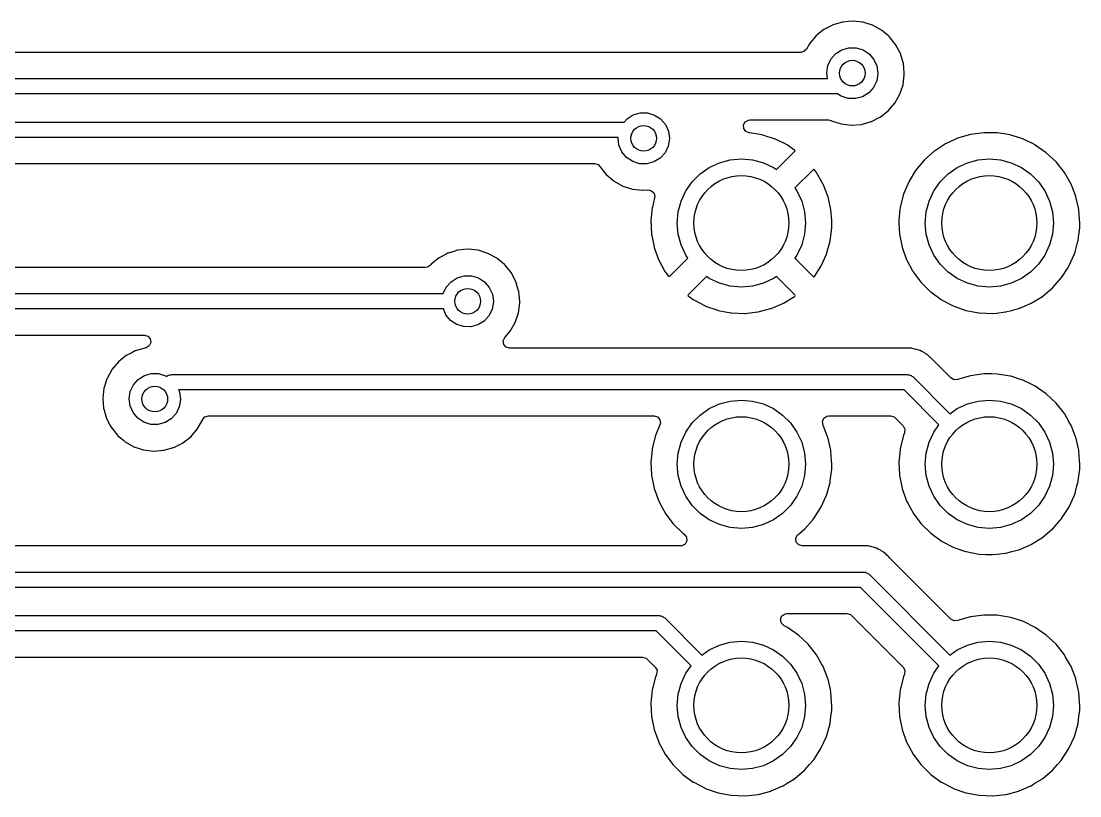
# Model space of a CAD drawing. Extents: x 41 to 172, y -227 to -42.
# Drawn here: x 115 to 135.62, y -132.19 to -117.1 of the extents above; entities that cross this region are included whole.
import ezdxf

# ---------------------------------------------------------------- set-up
doc = ezdxf.new("R2010")
doc.units = 0
doc.layers.add('BLACK', color=7, linetype='CONTINUOUS')

msp = doc.modelspace()

# ---------------------------------------------------------------- linework, layer by layer
at = {"layer": 'BLACK', "linetype": 'CONTINUOUS'}
for p, q in [((130.908, -117.142), (130.811, -117.17)), ((130.995, -117.116), (130.908, -117.142)), ((131.001, -117.115), (130.995, -117.116)), ((130.995, -117.116), (130.995, -117.116)), ((131.007, -117.114), (131.001, -117.115)), ((131.116, -117.104), (131.007, -117.114)), ((131.007, -117.114), (131.007, -117.114)), ((131.198, -117.097), (131.116, -117.104)), ((131.204, -117.097), (131.198, -117.097)), ((131.389, -117.117), (131.204, -117.097)), ((131.204, -117.097), (131.204, -117.097)), ((131.395, -117.117), (131.389, -117.117)), ((131.389, -117.117), (131.389, -117.117)), ((131.584, -117.176), (131.395, -117.117)), ((130.636, -117.262), (130.482, -117.386)), ((130.715, -117.221), (130.636, -117.262)), ((130.806, -117.173), (130.715, -117.221)), ((130.811, -117.17), (130.806, -117.173)), ((130.806, -117.173), (130.806, -117.173)), ((131.758, -117.27), (131.584, -117.176)), ((131.762, -117.274), (131.758, -117.27)), ((131.904, -117.391), (131.762, -117.274)), ((131.762, -117.274), (131.762, -117.274)), ((130.355, -117.537), (130.299, -117.64)), ((130.369, -117.521), (130.355, -117.537)), ((130.478, -117.391), (130.369, -117.521)), ((130.482, -117.386), (130.478, -117.391)), ((131.91, -117.396), (131.904, -117.391)), ((131.914, -117.401), (131.91, -117.396)), ((131.936, -117.427), (131.914, -117.401)), ((131.914, -117.401), (131.914, -117.401)), ((132.035, -117.549), (131.936, -117.427)), ((132.128, -117.724), (132.035, -117.549)), ((130.188, -117.706), (108.459, -117.706)), ((130.248, -117.69), (130.188, -117.706)), ((130.298, -117.64), (130.248, -117.69)), ((130.299, -117.64), (130.298, -117.64)), ((130.773, -117.835), (130.867, -117.729)), ((130.867, -117.729), (130.987, -117.654)), ((130.987, -117.654), (131.123, -117.615)), ((131.123, -117.615), (131.265, -117.615)), ((131.265, -117.615), (131.401, -117.656)), ((131.401, -117.656), (131.52, -117.733)), ((131.52, -117.733), (131.612, -117.841)), ((132.13, -117.73), (132.128, -117.724)), ((132.175, -117.881), (132.13, -117.73)), ((130.691, -118.104), (130.713, -117.964)), ((130.713, -117.964), (130.773, -117.835)), ((131.612, -117.841), (131.671, -117.97)), ((131.671, -117.97), (131.691, -118.11)), ((132.185, -117.913), (132.175, -117.881)), ((132.204, -118.11), (132.185, -117.913)), ((130.705, -118.214), (130.691, -118.104)), ((131.691, -118.122), (131.667, -118.262)), ((131.691, -118.11), (131.691, -118.122)), ((132.179, -118.335), (132.204, -118.138)), ((132.204, -118.138), (132.204, -118.11)), ((108.111, -118.214), (130.705, -118.214)), ((131.667, -118.262), (131.606, -118.39)), ((132.117, -118.522), (132.179, -118.335)), ((130.905, -118.514), (108.112, -118.514)), ((130.976, -118.561), (130.905, -118.514)), ((131.111, -118.604), (130.976, -118.561)), ((131.39, -118.569), (131.253, -118.606)), ((131.51, -118.495), (131.39, -118.569)), ((131.606, -118.39), (131.51, -118.495)), ((132.019, -118.694), (132.117, -118.522)), ((131.253, -118.606), (131.111, -118.604)), ((131.89, -118.844), (132.019, -118.694)), ((126.746, -119.063), (126.803, -118.999)), ((126.803, -118.999), (126.923, -118.924)), ((126.923, -118.924), (127.059, -118.885)), ((127.059, -118.885), (127.201, -118.885)), ((127.201, -118.885), (127.337, -118.926)), ((127.337, -118.926), (127.456, -119.003)), ((127.456, -119.003), (127.548, -119.111)), ((131.563, -119.052), (131.728, -118.968)), ((131.728, -118.968), (131.734, -118.966)), ((131.728, -118.968), (131.728, -118.968)), ((131.734, -118.966), (131.89, -118.844)), ((104.916, -119.063), (126.746, -119.063)), ((127.548, -119.111), (127.607, -119.24)), ((129.071, -119.12), (129.106, -119.058)), ((129.075, -119.191), (129.071, -119.12)), ((129.116, -119.248), (129.075, -119.191)), ((129.106, -119.058), (129.169, -119.025)), ((129.169, -119.025), (129.193, -119.022)), ((129.193, -119.022), (130.724, -119.022)), ((130.724, -119.022), (130.773, -119.035)), ((130.773, -119.035), (130.774, -119.033)), ((130.774, -119.033), (130.78, -119.036)), ((130.78, -119.036), (130.785, -119.039)), ((130.785, -119.039), (130.973, -119.1)), ((130.973, -119.1), (131.17, -119.123)), ((131.17, -119.123), (131.176, -119.123)), ((131.176, -119.123), (131.361, -119.108)), ((131.176, -119.123), (131.176, -119.123)), ((131.361, -119.108), (131.361, -119.108)), ((131.361, -119.108), (131.367, -119.108)), ((131.367, -119.108), (131.557, -119.055)), ((131.557, -119.055), (131.563, -119.052)), ((131.563, -119.052), (131.563, -119.052)), ((126.629, -119.363), (104.917, -119.363)), ((126.627, -119.374), (126.629, -119.363)), ((126.645, -119.514), (126.627, -119.374)), ((127.627, -119.392), (127.603, -119.532)), ((127.607, -119.24), (127.627, -119.38)), ((127.627, -119.38), (127.627, -119.392)), ((129.182, -119.274), (129.116, -119.248)), ((129.188, -119.275), (129.182, -119.274)), ((129.437, -119.315), (129.188, -119.275)), ((129.446, -119.317), (129.437, -119.315)), ((129.686, -119.394), (129.446, -119.317)), ((129.695, -119.398), (129.686, -119.394)), ((129.921, -119.509), (129.695, -119.398)), ((133.188, -119.403), (133.005, -119.488)), ((133.238, -119.38), (133.188, -119.403)), ((133.242, -119.378), (133.238, -119.38)), ((133.238, -119.38), (133.238, -119.38)), ((133.493, -119.305), (133.242, -119.378)), ((133.752, -119.27), (133.493, -119.305)), ((133.757, -119.27), (133.752, -119.27)), ((133.9, -119.272), (133.757, -119.27)), ((133.757, -119.27), (133.757, -119.27)), ((134.014, -119.273), (133.9, -119.272)), ((134.272, -119.315), (134.014, -119.273)), ((134.276, -119.317), (134.272, -119.315)), ((134.474, -119.38), (134.276, -119.317)), ((134.521, -119.395), (134.474, -119.38)), ((134.525, -119.397), (134.521, -119.395)), ((134.751, -119.509), (134.525, -119.397)), ((134.525, -119.397), (134.525, -119.397)), ((126.703, -119.644), (126.645, -119.514)), ((127.603, -119.532), (127.542, -119.66)), ((129.929, -119.514), (129.921, -119.509)), ((130.065, -119.609), (129.929, -119.514)), ((130.075, -119.621), (130.065, -119.609)), ((130.068, -119.632), (130.075, -119.621)), ((132.966, -119.513), (132.79, -119.628)), ((133.005, -119.488), (132.966, -119.513)), ((134.755, -119.511), (134.751, -119.509)), ((134.97, -119.66), (134.755, -119.511)), ((126.794, -119.753), (126.703, -119.644)), ((126.912, -119.831), (126.794, -119.753)), ((127.446, -119.765), (127.326, -119.839)), ((127.542, -119.66), (127.446, -119.765)), ((128.602, -119.855), (128.813, -119.799)), ((128.813, -119.799), (129.03, -119.78)), ((129.03, -119.78), (129.247, -119.799)), ((129.247, -119.799), (129.458, -119.855)), ((129.713, -119.988), (130.068, -119.632)), ((132.591, -119.805), (132.424, -120.006)), ((132.786, -119.631), (132.591, -119.805)), ((132.79, -119.628), (132.786, -119.631)), ((132.79, -119.628), (132.79, -119.628)), ((133.432, -119.855), (133.643, -119.799)), ((133.643, -119.799), (133.86, -119.78)), ((133.86, -119.78), (134.077, -119.799)), ((134.077, -119.799), (134.288, -119.855)), ((135.16, -119.839), (134.97, -119.66)), ((105.262, -119.872), (126.17, -119.872)), ((126.17, -119.872), (126.239, -119.892)), ((126.239, -119.892), (126.275, -119.928)), ((126.275, -119.928), (126.275, -119.929)), ((126.275, -119.929), (126.398, -120.084)), ((127.047, -119.874), (126.912, -119.831)), ((127.189, -119.876), (127.047, -119.874)), ((127.326, -119.839), (127.189, -119.876)), ((128.227, -120.072), (128.405, -119.947)), ((128.405, -119.947), (128.602, -119.855)), ((129.458, -119.855), (129.655, -119.947)), ((129.655, -119.947), (129.713, -119.988)), ((130.428, -119.991), (130.072, -120.347)), ((130.439, -119.985), (130.428, -119.991)), ((130.451, -119.993), (130.439, -119.985)), ((130.489, -120.041), (130.451, -119.993)), ((132.422, -120.01), (132.299, -120.212)), ((132.424, -120.006), (132.422, -120.01)), ((133.057, -120.072), (133.235, -119.947)), ((133.235, -119.947), (133.432, -119.855)), ((134.288, -119.855), (134.485, -119.947)), ((134.485, -119.947), (134.663, -120.072)), ((135.322, -120.044), (135.16, -119.839)), ((126.398, -120.084), (126.549, -120.212)), ((126.549, -120.212), (126.721, -120.309)), ((127.947, -120.405), (128.072, -120.227)), ((128.072, -120.227), (128.227, -120.072)), ((130.494, -120.048), (130.489, -120.041)), ((130.619, -120.267), (130.494, -120.048)), ((132.289, -120.229), (132.188, -120.47)), ((132.299, -120.212), (132.289, -120.229)), ((132.777, -120.405), (132.902, -120.227)), ((132.902, -120.227), (133.057, -120.072)), ((134.663, -120.072), (134.818, -120.227)), ((134.818, -120.227), (134.943, -120.405)), ((135.452, -120.271), (135.322, -120.044)), ((126.721, -120.309), (126.909, -120.37)), ((126.909, -120.37), (127.106, -120.393)), ((127.106, -120.393), (127.112, -120.393)), ((127.112, -120.393), (127.208, -120.385)), ((127.112, -120.393), (127.112, -120.393)), ((127.208, -120.385), (127.278, -120.4)), ((127.278, -120.4), (127.328, -120.45)), ((127.855, -120.602), (127.947, -120.405)), ((130.072, -120.347), (130.113, -120.405)), ((130.113, -120.405), (130.205, -120.602)), ((130.623, -120.275), (130.619, -120.267)), ((130.714, -120.51), (130.623, -120.275)), ((132.685, -120.602), (132.777, -120.405)), ((134.943, -120.405), (135.035, -120.602)), ((135.453, -120.275), (135.452, -120.271)), ((135.499, -120.393), (135.453, -120.275)), ((135.453, -120.275), (135.453, -120.275)), ((135.546, -120.514), (135.499, -120.393)), ((127.34, -120.542), (127.295, -120.719)), ((127.328, -120.45), (127.344, -120.519)), ((127.344, -120.519), (127.34, -120.542)), ((127.799, -120.813), (127.855, -120.602)), ((130.205, -120.602), (130.261, -120.813)), ((130.717, -120.519), (130.714, -120.51)), ((130.773, -120.765), (130.717, -120.519)), ((132.188, -120.47), (132.123, -120.724)), ((132.629, -120.813), (132.685, -120.602)), ((135.035, -120.602), (135.091, -120.813)), ((135.547, -120.519), (135.546, -120.514)), ((135.596, -120.735), (135.547, -120.519)), ((127.293, -120.729), (127.268, -120.979)), ((127.295, -120.719), (127.293, -120.729)), ((127.78, -121.03), (127.799, -120.813)), ((130.261, -120.813), (130.28, -121.03)), ((130.774, -120.774), (130.773, -120.765)), ((130.79, -120.984), (130.774, -120.774)), ((132.119, -120.765), (132.097, -120.984)), ((132.123, -120.728), (132.119, -120.765)), ((132.123, -120.724), (132.123, -120.728)), ((132.123, -120.728), (132.123, -120.728)), ((132.61, -121.03), (132.629, -120.813)), ((135.091, -120.813), (135.11, -121.03)), ((135.604, -120.769), (135.596, -120.735)), ((135.604, -120.774), (135.604, -120.769)), ((135.612, -120.871), (135.604, -120.774)), ((135.604, -120.774), (135.604, -120.774)), ((127.268, -120.979), (127.268, -120.989)), ((127.268, -120.989), (127.28, -121.24)), ((127.799, -121.247), (127.78, -121.03)), ((130.28, -121.03), (130.261, -121.247)), ((130.793, -121.027), (130.79, -120.984)), ((130.791, -121.119), (130.793, -121.033)), ((130.793, -121.033), (130.793, -121.027)), ((132.097, -120.984), (132.097, -120.989)), ((132.097, -120.989), (132.1, -121.033)), ((132.097, -120.989), (132.097, -120.989)), ((132.1, -121.033), (132.11, -121.245)), ((132.629, -121.247), (132.61, -121.03)), ((135.11, -121.03), (135.091, -121.247)), ((135.623, -121.03), (135.612, -120.871)), ((135.621, -121.119), (135.623, -121.033)), ((135.623, -121.033), (135.623, -121.03)), ((127.28, -121.24), (127.281, -121.249)), ((127.281, -121.249), (127.33, -121.497)), ((127.855, -121.458), (127.799, -121.247)), ((130.261, -121.247), (130.205, -121.458)), ((130.758, -121.377), (130.79, -121.125)), ((130.79, -121.125), (130.791, -121.119)), ((132.11, -121.245), (132.161, -121.501)), ((132.685, -121.458), (132.629, -121.247)), ((135.091, -121.247), (135.035, -121.458)), ((135.597, -121.307), (135.621, -121.125)), ((135.621, -121.122), (135.621, -121.119)), ((135.621, -121.125), (135.621, -121.122)), ((135.621, -121.125), (135.621, -121.125)), ((127.947, -121.655), (127.855, -121.458)), ((130.205, -121.458), (130.113, -121.655)), ((130.688, -121.628), (130.756, -121.386)), ((130.756, -121.386), (130.758, -121.377)), ((132.777, -121.655), (132.685, -121.458)), ((135.035, -121.458), (134.943, -121.655)), ((135.529, -121.592), (135.587, -121.386)), ((135.587, -121.386), (135.588, -121.382)), ((135.587, -121.386), (135.587, -121.386)), ((135.588, -121.382), (135.597, -121.307)), ((123.276, -121.637), (123.143, -121.707)), ((123.313, -121.618), (123.276, -121.637)), ((123.318, -121.615), (123.313, -121.618)), ((123.313, -121.618), (123.313, -121.618)), ((123.425, -121.584), (123.318, -121.615)), ((123.502, -121.561), (123.425, -121.584)), ((123.508, -121.56), (123.502, -121.561)), ((123.502, -121.561), (123.502, -121.561)), ((123.514, -121.559), (123.508, -121.56)), ((123.623, -121.549), (123.514, -121.559)), ((123.514, -121.559), (123.514, -121.559)), ((123.705, -121.542), (123.623, -121.549)), ((123.711, -121.542), (123.705, -121.542)), ((123.896, -121.562), (123.711, -121.542)), ((123.711, -121.542), (123.711, -121.542)), ((123.902, -121.562), (123.896, -121.562)), ((123.896, -121.562), (123.896, -121.562)), ((124.091, -121.621), (123.902, -121.562)), ((124.265, -121.715), (124.091, -121.621)), ((127.33, -121.497), (127.333, -121.506)), ((127.333, -121.506), (127.418, -121.743)), ((127.988, -121.713), (127.947, -121.655)), ((130.113, -121.655), (130.072, -121.713)), ((130.581, -121.867), (130.685, -121.637)), ((130.685, -121.637), (130.688, -121.628)), ((132.161, -121.501), (132.249, -121.747)), ((132.902, -121.833), (132.777, -121.655)), ((134.943, -121.655), (134.818, -121.833)), ((135.41, -121.871), (135.517, -121.633)), ((135.517, -121.633), (135.529, -121.592)), ((122.972, -121.851), (122.913, -121.891)), ((122.985, -121.836), (122.972, -121.851)), ((122.989, -121.831), (122.985, -121.836)), ((123.143, -121.707), (122.989, -121.831)), ((124.269, -121.719), (124.265, -121.715)), ((124.412, -121.837), (124.269, -121.719)), ((124.269, -121.719), (124.269, -121.719)), ((124.417, -121.841), (124.412, -121.837)), ((124.421, -121.846), (124.417, -121.841)), ((124.458, -121.891), (124.421, -121.846)), ((124.421, -121.846), (124.421, -121.846)), ((127.418, -121.743), (127.422, -121.751)), ((127.422, -121.751), (127.541, -121.973)), ((127.633, -122.068), (127.988, -121.713)), ((130.072, -121.713), (130.43, -122.071)), ((130.451, -122.071), (130.577, -121.875)), ((130.577, -121.875), (130.581, -121.867)), ((132.249, -121.747), (132.251, -121.751)), ((132.251, -121.751), (132.364, -121.961)), ((133.057, -121.988), (132.902, -121.833)), ((134.818, -121.833), (134.663, -121.988)), ((135.382, -121.915), (135.41, -121.871)), ((122.875, -121.896), (112.942, -121.896)), ((122.913, -121.891), (122.875, -121.896)), ((123.494, -122.099), (123.63, -122.06)), ((123.63, -122.06), (123.772, -122.06)), ((123.772, -122.06), (123.908, -122.101)), ((124.542, -121.994), (124.458, -121.891)), ((124.635, -122.169), (124.542, -121.994)), ((127.541, -121.973), (127.546, -121.981)), ((127.546, -121.981), (127.609, -122.066)), ((127.609, -122.066), (127.621, -122.074)), ((127.621, -122.074), (127.633, -122.068)), ((128.347, -122.072), (127.992, -122.427)), ((128.405, -122.113), (128.347, -122.072)), ((129.713, -122.072), (129.655, -122.113)), ((130.071, -122.431), (129.713, -122.072)), ((130.43, -122.071), (130.442, -122.077)), ((130.442, -122.077), (130.451, -122.071)), ((132.364, -121.961), (132.373, -121.977)), ((132.373, -121.977), (132.376, -121.981)), ((132.376, -121.981), (132.376, -121.981)), ((132.376, -121.981), (132.526, -122.183)), ((133.235, -122.113), (133.057, -121.988)), ((134.663, -121.988), (134.485, -122.113)), ((135.145, -122.232), (135.265, -122.095)), ((135.265, -122.095), (135.268, -122.091)), ((135.265, -122.095), (135.265, -122.095)), ((135.268, -122.091), (135.272, -122.085)), ((135.272, -122.085), (135.382, -121.915)), ((123.222, -122.405), (123.28, -122.28)), ((123.28, -122.28), (123.374, -122.174)), ((123.374, -122.174), (123.494, -122.099)), ((123.908, -122.101), (124.027, -122.178)), ((124.027, -122.178), (124.119, -122.286)), ((124.119, -122.286), (124.178, -122.415)), ((124.664, -122.264), (124.635, -122.169)), ((124.69, -122.352), (124.664, -122.264)), ((128.602, -122.205), (128.405, -122.113)), ((128.813, -122.261), (128.602, -122.205)), ((129.03, -122.28), (128.813, -122.261)), ((129.247, -122.261), (129.03, -122.28)), ((129.458, -122.205), (129.247, -122.261)), ((129.655, -122.113), (129.458, -122.205)), ((132.526, -122.183), (132.526, -122.183)), ((132.526, -122.183), (132.529, -122.187)), ((132.529, -122.187), (132.532, -122.19)), ((132.532, -122.19), (132.532, -122.19)), ((132.532, -122.19), (132.678, -122.335)), ((133.432, -122.205), (133.235, -122.113)), ((133.643, -122.261), (133.432, -122.205)), ((133.86, -122.28), (133.643, -122.261)), ((134.077, -122.261), (133.86, -122.28)), ((134.288, -122.205), (134.077, -122.261)), ((134.485, -122.113), (134.288, -122.205)), ((134.9, -122.454), (135.092, -122.291)), ((135.092, -122.291), (135.096, -122.288)), ((135.092, -122.291), (135.092, -122.291)), ((135.096, -122.288), (135.145, -122.232)), ((112.511, -122.405), (123.222, -122.405)), ((124.178, -122.415), (124.198, -122.555)), ((124.692, -122.358), (124.69, -122.352)), ((124.7, -122.439), (124.692, -122.358)), ((124.711, -122.555), (124.7, -122.439)), ((127.992, -122.427), (127.986, -122.439)), ((127.986, -122.439), (127.994, -122.451)), ((127.994, -122.451), (128.092, -122.522)), ((129.848, -122.591), (130.062, -122.459)), ((130.062, -122.459), (130.069, -122.454)), ((130.069, -122.454), (130.078, -122.441)), ((130.078, -122.441), (130.071, -122.431)), ((132.678, -122.335), (132.715, -122.371)), ((132.715, -122.371), (132.719, -122.374)), ((132.719, -122.374), (132.719, -122.374)), ((132.719, -122.374), (132.921, -122.522)), ((134.678, -122.592), (134.893, -122.459)), ((134.893, -122.459), (134.897, -122.457)), ((134.893, -122.459), (134.893, -122.459)), ((134.897, -122.457), (134.9, -122.454)), ((134.9, -122.454), (134.9, -122.454)), ((123.223, -122.705), (112.43, -122.705)), ((123.274, -122.819), (123.223, -122.705)), ((124.174, -122.707), (124.113, -122.835)), ((124.198, -122.567), (124.174, -122.707)), ((124.198, -122.555), (124.198, -122.567)), ((124.686, -122.78), (124.711, -122.583)), ((124.711, -122.583), (124.711, -122.555)), ((128.092, -122.522), (128.1, -122.527)), ((128.1, -122.527), (128.323, -122.645)), ((128.323, -122.645), (128.331, -122.648)), ((128.331, -122.648), (128.569, -122.731)), ((129.356, -122.762), (129.599, -122.698)), ((129.599, -122.698), (129.608, -122.695)), ((129.608, -122.695), (129.84, -122.596)), ((129.84, -122.596), (129.848, -122.591)), ((132.921, -122.522), (132.926, -122.525)), ((132.926, -122.525), (132.93, -122.528)), ((132.93, -122.528), (132.93, -122.528)), ((132.93, -122.528), (133.153, -122.645)), ((133.153, -122.645), (133.153, -122.645)), ((133.153, -122.645), (133.157, -122.647)), ((133.157, -122.647), (133.404, -122.733)), ((134.294, -122.734), (134.43, -122.699)), ((134.43, -122.699), (134.434, -122.697)), ((134.43, -122.699), (134.43, -122.699)), ((134.434, -122.697), (134.511, -122.664)), ((134.511, -122.664), (134.665, -122.598)), ((134.665, -122.598), (134.674, -122.594)), ((134.674, -122.594), (134.678, -122.592)), ((123.365, -122.928), (123.274, -122.819)), ((124.113, -122.835), (124.017, -122.94)), ((124.624, -122.967), (124.686, -122.78)), ((128.569, -122.731), (128.578, -122.734)), ((128.578, -122.734), (128.826, -122.781)), ((128.826, -122.781), (128.835, -122.782)), ((128.835, -122.782), (129.087, -122.792)), ((129.087, -122.792), (129.096, -122.791)), ((129.096, -122.791), (129.347, -122.764)), ((129.347, -122.764), (129.356, -122.762)), ((133.404, -122.733), (133.408, -122.734)), ((133.408, -122.734), (133.656, -122.781)), ((133.656, -122.781), (133.656, -122.781)), ((133.656, -122.781), (133.66, -122.782)), ((133.66, -122.782), (133.791, -122.787)), ((133.791, -122.787), (133.917, -122.792)), ((133.917, -122.792), (133.917, -122.792)), ((133.917, -122.792), (133.922, -122.792)), ((133.922, -122.792), (134.001, -122.784)), ((134.001, -122.784), (134.177, -122.764)), ((134.177, -122.764), (134.177, -122.764)), ((134.177, -122.764), (134.181, -122.764)), ((134.181, -122.764), (134.294, -122.734)), ((123.483, -123.006), (123.365, -122.928)), ((123.618, -123.049), (123.483, -123.006)), ((123.76, -123.051), (123.618, -123.049)), ((123.897, -123.014), (123.76, -123.051)), ((124.017, -122.94), (123.897, -123.014)), ((124.526, -123.139), (124.624, -122.967)), ((112.69, -123.213), (117.399, -123.213)), ((117.399, -123.213), (117.467, -123.234)), ((117.467, -123.234), (117.513, -123.287)), ((117.513, -123.287), (117.523, -123.357)), ((124.389, -123.328), (124.419, -123.264)), ((124.399, -123.398), (124.389, -123.328)), ((124.419, -123.264), (124.526, -123.139)), ((117.217, -123.523), (117.139, -123.564)), ((117.222, -123.52), (117.217, -123.523)), ((117.217, -123.523), (117.217, -123.523)), ((117.316, -123.493), (117.222, -123.52)), ((117.406, -123.466), (117.316, -123.493)), ((117.412, -123.465), (117.406, -123.466)), ((117.406, -123.466), (117.406, -123.466)), ((117.418, -123.464), (117.412, -123.465)), ((117.422, -123.463), (117.418, -123.464)), ((117.434, -123.46), (117.422, -123.463)), ((117.494, -123.422), (117.434, -123.46)), ((117.523, -123.357), (117.494, -123.422)), ((124.446, -123.452), (124.399, -123.398)), ((124.514, -123.472), (124.446, -123.452)), ((132.223, -123.472), (124.514, -123.472)), ((132.235, -123.471), (132.223, -123.472)), ((132.281, -123.467), (132.235, -123.471)), ((132.303, -123.47), (132.281, -123.467)), ((132.322, -123.472), (132.303, -123.47)), ((132.344, -123.472), (132.322, -123.472)), ((132.355, -123.475), (132.344, -123.472)), ((132.388, -123.483), (132.355, -123.475)), ((132.4, -123.486), (132.388, -123.483)), ((132.446, -123.493), (132.4, -123.486)), ((132.465, -123.502), (132.446, -123.493)), ((132.484, -123.508), (132.465, -123.502)), ((132.505, -123.513), (132.484, -123.508)), ((132.512, -123.517), (132.505, -123.513)), ((132.545, -123.536), (132.512, -123.517)), ((132.512, -123.517), (132.512, -123.517)), ((132.556, -123.541), (132.545, -123.536)), ((116.893, -123.736), (116.766, -123.887)), ((117.047, -123.612), (116.893, -123.736)), ((117.139, -123.564), (117.047, -123.612)), ((132.591, -123.556), (132.556, -123.541)), ((132.598, -123.559), (132.591, -123.556)), ((132.591, -123.556), (132.591, -123.556)), ((132.605, -123.564), (132.598, -123.559)), ((132.615, -123.572), (132.605, -123.564)), ((132.632, -123.583), (132.615, -123.572)), ((132.644, -123.59), (132.632, -123.583)), ((132.651, -123.594), (132.644, -123.59)), ((132.656, -123.599), (132.651, -123.594)), ((132.684, -123.625), (132.656, -123.599)), ((132.693, -123.633), (132.684, -123.625)), ((132.697, -123.636), (132.693, -123.633)), ((132.717, -123.656), (132.697, -123.636)), ((132.72, -123.659), (132.717, -123.656)), ((132.772, -123.707), (132.72, -123.659)), ((132.776, -123.714), (132.772, -123.707)), ((132.784, -123.723), (132.776, -123.714)), ((132.776, -123.714), (132.776, -123.714)), ((133.11, -124.049), (132.784, -123.723)), ((116.763, -123.893), (116.718, -123.974)), ((116.766, -123.887), (116.763, -123.893)), ((116.763, -123.893), (116.763, -123.893)), ((116.669, -124.067), (116.622, -124.215)), ((116.671, -124.061), (116.669, -124.067)), ((116.669, -124.067), (116.669, -124.067)), ((116.718, -123.974), (116.671, -124.061)), ((117.184, -124.185), (117.278, -124.079)), ((117.278, -124.079), (117.398, -124.004)), ((117.398, -124.004), (117.534, -123.965)), ((117.534, -123.965), (117.676, -123.965)), ((117.676, -123.965), (117.812, -124.006)), ((117.812, -124.006), (117.833, -124.02)), ((117.833, -124.02), (117.843, -124.015)), ((117.843, -124.015), (117.857, -124.001)), ((117.857, -124.001), (117.876, -123.995)), ((117.876, -123.995), (117.893, -123.986)), ((117.893, -123.986), (117.912, -123.986)), ((117.912, -123.986), (117.932, -123.98)), ((117.932, -123.98), (132.26, -123.98)), ((132.26, -123.98), (132.28, -123.986)), ((132.28, -123.986), (132.299, -123.986)), ((132.299, -123.986), (132.316, -123.995)), ((132.316, -123.995), (132.335, -124.001)), ((132.335, -124.001), (132.349, -124.015)), ((132.349, -124.015), (132.367, -124.024)), ((132.367, -124.024), (133.091, -124.749)), ((133.173, -124.083), (133.11, -124.049)), ((133.242, -124.078), (133.173, -124.083)), ((133.493, -124.005), (133.242, -124.078)), ((133.242, -124.078), (133.242, -124.078)), ((133.752, -123.97), (133.493, -124.005)), ((133.757, -123.97), (133.752, -123.97)), ((133.9, -123.972), (133.757, -123.97)), ((133.757, -123.97), (133.757, -123.97)), ((134.014, -123.973), (133.9, -123.972)), ((134.272, -124.015), (134.014, -123.973)), ((134.276, -124.017), (134.272, -124.015)), ((134.484, -124.083), (134.276, -124.017)), ((134.521, -124.095), (134.484, -124.083)), ((134.525, -124.097), (134.521, -124.095)), ((134.65, -124.159), (134.525, -124.097)), ((134.525, -124.097), (134.525, -124.097)), ((134.755, -124.211), (134.65, -124.159)), ((116.611, -124.249), (116.589, -124.446)), ((116.622, -124.215), (116.611, -124.249)), ((117.102, -124.454), (117.124, -124.314)), ((117.124, -124.314), (117.184, -124.185)), ((132.198, -124.28), (118.064, -124.28)), ((118.064, -124.28), (118.082, -124.32)), ((118.082, -124.32), (118.102, -124.46)), ((132.879, -124.961), (132.198, -124.28)), ((134.97, -124.36), (134.755, -124.211)), ((135.16, -124.539), (134.97, -124.36)), ((116.589, -124.446), (116.59, -124.464)), ((116.59, -124.464), (116.604, -124.633)), ((117.12, -124.594), (117.102, -124.454)), ((118.102, -124.472), (118.078, -124.612)), ((118.102, -124.46), (118.102, -124.472)), ((128.405, -124.647), (128.602, -124.555)), ((128.602, -124.555), (128.813, -124.499)), ((128.813, -124.499), (129.03, -124.48)), ((129.03, -124.48), (129.247, -124.499)), ((129.247, -124.499), (129.458, -124.555)), ((129.458, -124.555), (129.655, -124.647)), ((133.235, -124.647), (133.432, -124.555)), ((133.432, -124.555), (133.643, -124.499)), ((133.643, -124.499), (133.86, -124.48)), ((133.86, -124.48), (134.077, -124.499)), ((134.077, -124.499), (134.288, -124.555)), ((134.288, -124.555), (134.485, -124.647)), ((135.322, -124.744), (135.16, -124.539)), ((116.604, -124.633), (116.605, -124.643)), ((116.605, -124.643), (116.607, -124.649)), ((116.607, -124.649), (116.657, -124.823)), ((117.178, -124.724), (117.12, -124.594)), ((117.269, -124.833), (117.178, -124.724)), ((118.017, -124.74), (117.921, -124.845)), ((118.078, -124.612), (118.017, -124.74)), ((128.072, -124.927), (128.227, -124.772)), ((128.227, -124.772), (128.405, -124.647)), ((129.655, -124.647), (129.833, -124.772)), ((129.833, -124.772), (129.988, -124.927)), ((133.091, -124.749), (133.235, -124.647)), ((134.485, -124.647), (134.663, -124.772)), ((134.663, -124.772), (134.818, -124.927)), ((135.368, -124.825), (135.322, -124.744)), ((116.657, -124.823), (116.66, -124.833)), ((116.66, -124.833), (116.663, -124.839)), ((116.663, -124.839), (116.741, -124.991)), ((117.387, -124.911), (117.269, -124.833)), ((117.522, -124.954), (117.387, -124.911)), ((117.664, -124.956), (117.522, -124.954)), ((117.801, -124.919), (117.664, -124.956)), ((117.921, -124.845), (117.801, -124.919)), ((118.43, -125.044), (118.528, -124.872)), ((118.528, -124.872), (118.53, -124.866)), ((118.53, -124.866), (118.531, -124.864)), ((118.531, -124.864), (118.577, -124.81)), ((118.577, -124.81), (118.646, -124.789)), ((118.646, -124.789), (127.328, -124.789)), ((127.328, -124.789), (127.396, -124.809)), ((127.444, -124.964), (127.358, -125.17)), ((127.396, -124.809), (127.443, -124.863)), ((127.443, -124.863), (127.453, -124.933)), ((127.453, -124.933), (127.444, -124.964)), ((127.947, -125.105), (128.072, -124.927)), ((129.988, -124.927), (130.113, -125.105)), ((130.609, -124.899), (130.638, -124.834)), ((130.62, -124.969), (130.609, -124.899)), ((130.622, -124.971), (130.62, -124.969)), ((130.623, -124.975), (130.622, -124.971)), ((130.715, -125.21), (130.623, -124.975)), ((130.623, -124.975), (130.623, -124.975)), ((130.638, -124.834), (130.697, -124.795)), ((130.697, -124.795), (130.734, -124.789)), ((130.734, -124.789), (131.936, -124.789)), ((131.936, -124.789), (132.004, -124.809)), ((132.004, -124.809), (132.025, -124.826)), ((132.025, -124.826), (132.182, -124.983)), ((132.182, -124.983), (132.216, -125.045)), ((132.777, -125.105), (132.879, -124.961)), ((134.818, -124.927), (134.943, -125.105)), ((135.43, -124.934), (135.368, -124.825)), ((135.452, -124.971), (135.43, -124.934)), ((135.453, -124.975), (135.452, -124.971)), ((135.545, -125.21), (135.453, -124.975)), ((135.453, -124.975), (135.453, -124.975)), ((116.741, -124.991), (116.75, -125.009)), ((116.75, -125.009), (116.873, -125.164)), ((116.873, -125.164), (116.878, -125.168)), ((116.878, -125.168), (116.878, -125.168)), ((116.878, -125.168), (116.99, -125.264)), ((118.301, -125.194), (118.43, -125.044)), ((127.358, -125.17), (127.293, -125.424)), ((127.855, -125.302), (127.947, -125.105)), ((130.113, -125.105), (130.205, -125.302)), ((132.188, -125.17), (132.123, -125.424)), ((132.189, -125.166), (132.188, -125.17)), ((132.19, -125.166), (132.189, -125.166)), ((132.209, -125.121), (132.19, -125.166)), ((132.216, -125.045), (132.209, -125.121)), ((132.685, -125.302), (132.777, -125.105)), ((134.943, -125.105), (135.035, -125.302)), ((116.99, -125.264), (117.024, -125.292)), ((117.024, -125.292), (117.196, -125.389)), ((117.196, -125.389), (117.384, -125.45)), ((117.974, -125.402), (118.139, -125.318)), ((118.139, -125.318), (118.145, -125.316)), ((118.139, -125.318), (118.139, -125.318)), ((118.145, -125.316), (118.301, -125.194)), ((127.799, -125.513), (127.855, -125.302)), ((130.205, -125.302), (130.261, -125.513)), ((130.716, -125.214), (130.715, -125.21)), ((130.719, -125.226), (130.716, -125.214)), ((130.771, -125.456), (130.719, -125.226)), ((132.629, -125.513), (132.685, -125.302)), ((135.035, -125.302), (135.091, -125.513)), ((135.546, -125.214), (135.545, -125.21)), ((135.549, -125.226), (135.546, -125.214)), ((135.601, -125.456), (135.549, -125.226)), ((117.384, -125.45), (117.581, -125.473)), ((117.581, -125.473), (117.587, -125.473)), ((117.587, -125.473), (117.772, -125.458)), ((117.587, -125.473), (117.587, -125.473)), ((117.772, -125.458), (117.772, -125.458)), ((117.772, -125.458), (117.778, -125.458)), ((117.778, -125.458), (117.968, -125.405)), ((117.968, -125.405), (117.974, -125.402)), ((117.974, -125.402), (117.974, -125.402)), ((127.284, -125.514), (127.267, -125.684)), ((127.293, -125.428), (127.284, -125.514)), ((127.293, -125.424), (127.293, -125.428)), ((127.293, -125.428), (127.293, -125.428)), ((127.78, -125.73), (127.799, -125.513)), ((130.261, -125.513), (130.28, -125.73)), ((130.774, -125.469), (130.771, -125.456)), ((130.774, -125.474), (130.774, -125.469)), ((130.788, -125.661), (130.774, -125.474)), ((130.774, -125.474), (130.774, -125.474)), ((132.114, -125.514), (132.097, -125.684)), ((132.123, -125.428), (132.114, -125.514)), ((132.123, -125.424), (132.123, -125.428)), ((132.123, -125.428), (132.123, -125.428)), ((132.61, -125.73), (132.629, -125.513)), ((135.091, -125.513), (135.11, -125.73)), ((135.604, -125.469), (135.601, -125.456)), ((135.604, -125.474), (135.604, -125.469)), ((135.618, -125.661), (135.604, -125.474)), ((135.604, -125.474), (135.604, -125.474)), ((127.267, -125.684), (127.267, -125.689)), ((127.267, -125.689), (127.267, -125.689)), ((127.267, -125.689), (127.273, -125.81)), ((127.799, -125.947), (127.78, -125.73)), ((130.28, -125.73), (130.261, -125.947)), ((130.793, -125.73), (130.788, -125.661)), ((130.791, -125.822), (130.793, -125.73)), ((132.097, -125.684), (132.097, -125.689)), ((132.097, -125.689), (132.097, -125.689)), ((132.097, -125.689), (132.103, -125.81)), ((132.629, -125.947), (132.61, -125.73)), ((135.11, -125.73), (135.091, -125.947)), ((135.623, -125.73), (135.618, -125.661)), ((135.621, -125.822), (135.623, -125.73)), ((127.273, -125.81), (127.28, -125.945)), ((127.28, -125.945), (127.331, -126.201)), ((127.855, -126.158), (127.799, -125.947)), ((130.261, -125.947), (130.205, -126.158)), ((130.761, -126.057), (130.791, -125.825)), ((130.791, -125.825), (130.791, -125.822)), ((130.791, -125.825), (130.791, -125.825)), ((132.103, -125.81), (132.11, -125.945)), ((132.11, -125.945), (132.161, -126.201)), ((132.685, -126.158), (132.629, -125.947)), ((135.091, -125.947), (135.035, -126.158)), ((135.591, -126.057), (135.621, -125.825)), ((135.621, -125.825), (135.621, -125.822)), ((135.621, -125.825), (135.621, -125.825)), ((127.331, -126.201), (127.419, -126.447)), ((127.947, -126.355), (127.855, -126.158)), ((130.205, -126.158), (130.113, -126.355)), ((130.699, -126.292), (130.757, -126.086)), ((130.757, -126.086), (130.758, -126.082)), ((130.757, -126.086), (130.757, -126.086)), ((130.758, -126.082), (130.761, -126.057)), ((132.161, -126.201), (132.249, -126.447)), ((132.777, -126.355), (132.685, -126.158)), ((135.035, -126.158), (134.943, -126.355)), ((135.529, -126.292), (135.561, -126.179)), ((135.561, -126.179), (135.587, -126.086)), ((135.587, -126.086), (135.588, -126.082)), ((135.587, -126.086), (135.587, -126.086)), ((135.588, -126.082), (135.591, -126.057)), ((128.072, -126.533), (127.947, -126.355)), ((130.113, -126.355), (129.988, -126.533)), ((130.58, -126.571), (130.687, -126.333)), ((130.687, -126.333), (130.699, -126.292)), ((132.902, -126.533), (132.777, -126.355)), ((134.943, -126.355), (134.818, -126.533)), ((135.41, -126.571), (135.517, -126.333)), ((135.517, -126.333), (135.529, -126.292)), ((127.419, -126.447), (127.421, -126.451)), ((127.421, -126.451), (127.486, -126.571)), ((127.486, -126.571), (127.543, -126.677)), ((128.227, -126.688), (128.072, -126.533)), ((129.988, -126.533), (129.833, -126.688)), ((130.438, -126.791), (130.58, -126.571)), ((132.249, -126.447), (132.251, -126.451)), ((132.251, -126.451), (132.316, -126.571)), ((132.316, -126.571), (132.373, -126.677)), ((133.057, -126.688), (132.902, -126.533)), ((134.818, -126.533), (134.663, -126.688)), ((135.268, -126.791), (135.41, -126.571)), ((127.543, -126.677), (127.546, -126.681)), ((127.546, -126.681), (127.546, -126.681)), ((127.546, -126.681), (127.696, -126.883)), ((128.405, -126.813), (128.227, -126.688)), ((128.602, -126.905), (128.405, -126.813)), ((129.655, -126.813), (129.458, -126.905)), ((129.833, -126.688), (129.655, -126.813)), ((130.266, -126.988), (130.412, -126.821)), ((130.412, -126.821), (130.435, -126.795)), ((130.435, -126.795), (130.438, -126.791)), ((130.435, -126.795), (130.435, -126.795)), ((132.373, -126.677), (132.376, -126.681)), ((132.376, -126.681), (132.376, -126.681)), ((132.376, -126.681), (132.526, -126.883)), ((133.235, -126.813), (133.057, -126.688)), ((133.432, -126.905), (133.235, -126.813)), ((134.485, -126.813), (134.288, -126.905)), ((134.663, -126.688), (134.485, -126.813)), ((135.096, -126.988), (135.242, -126.821)), ((135.242, -126.821), (135.265, -126.795)), ((135.265, -126.795), (135.268, -126.791)), ((135.265, -126.795), (135.265, -126.795)), ((127.696, -126.883), (127.696, -126.883)), ((127.696, -126.883), (127.699, -126.887)), ((127.699, -126.887), (127.702, -126.89)), ((127.702, -126.89), (127.702, -126.89)), ((127.702, -126.89), (127.881, -127.067)), ((128.813, -126.961), (128.602, -126.905)), ((129.03, -126.98), (128.813, -126.961)), ((129.247, -126.961), (129.03, -126.98)), ((129.458, -126.905), (129.247, -126.961)), ((130.165, -127.073), (130.266, -126.988)), ((132.526, -126.883), (132.526, -126.883)), ((132.526, -126.883), (132.529, -126.887)), ((132.529, -126.887), (132.532, -126.89)), ((132.532, -126.89), (132.532, -126.89)), ((132.532, -126.89), (132.711, -127.067)), ((133.643, -126.961), (133.432, -126.905)), ((133.86, -126.98), (133.643, -126.961)), ((134.077, -126.961), (133.86, -126.98)), ((134.288, -126.905), (134.077, -126.961)), ((134.9, -127.154), (135.092, -126.991)), ((135.092, -126.991), (135.096, -126.988)), ((135.092, -126.991), (135.092, -126.991)), ((127.881, -127.067), (127.885, -127.071)), ((127.885, -127.071), (127.889, -127.074)), ((127.889, -127.074), (127.889, -127.074)), ((127.889, -127.074), (127.917, -127.095)), ((127.917, -127.095), (127.961, -127.151)), ((127.966, -127.222), (127.933, -127.285)), ((127.961, -127.151), (127.966, -127.222)), ((130.09, -127.179), (130.119, -127.114)), ((130.1, -127.249), (130.09, -127.179)), ((130.146, -127.302), (130.1, -127.249)), ((130.119, -127.114), (130.133, -127.1)), ((130.133, -127.1), (130.165, -127.073)), ((132.711, -127.067), (132.715, -127.071)), ((132.715, -127.071), (132.719, -127.074)), ((132.719, -127.074), (132.719, -127.074)), ((132.719, -127.074), (132.919, -127.221)), ((132.919, -127.221), (132.926, -127.225)), ((132.926, -127.225), (132.93, -127.228)), ((132.93, -127.228), (132.93, -127.228)), ((132.93, -127.228), (133.153, -127.345)), ((134.681, -127.29), (134.893, -127.159)), ((134.893, -127.159), (134.897, -127.157)), ((134.893, -127.159), (134.893, -127.159)), ((134.897, -127.157), (134.9, -127.154)), ((134.9, -127.154), (134.9, -127.154)), ((127.843, -127.322), (100.219, -127.322)), ((127.871, -127.319), (127.843, -127.322)), ((127.933, -127.285), (127.871, -127.319)), ((130.214, -127.322), (130.146, -127.302)), ((131.374, -127.322), (130.214, -127.322)), ((131.386, -127.322), (131.374, -127.322)), ((131.432, -127.318), (131.386, -127.322)), ((131.44, -127.319), (131.432, -127.318)), ((131.453, -127.321), (131.44, -127.319)), ((131.473, -127.322), (131.453, -127.321)), ((131.494, -127.322), (131.473, -127.322)), ((131.511, -127.327), (131.494, -127.322)), ((131.539, -127.334), (131.511, -127.327)), ((131.551, -127.336), (131.539, -127.334)), ((131.596, -127.344), (131.551, -127.336)), ((131.616, -127.352), (131.596, -127.344)), ((131.635, -127.359), (131.616, -127.352)), ((131.655, -127.364), (131.635, -127.359)), ((131.662, -127.368), (131.655, -127.364)), ((131.696, -127.386), (131.662, -127.368)), ((131.662, -127.368), (131.662, -127.368)), ((131.706, -127.391), (131.696, -127.386)), ((131.742, -127.407), (131.706, -127.391)), ((131.749, -127.41), (131.742, -127.407)), ((131.742, -127.407), (131.742, -127.407)), ((131.755, -127.415), (131.749, -127.41)), ((131.766, -127.423), (131.755, -127.415)), ((131.782, -127.434), (131.766, -127.423)), ((131.794, -127.44), (131.782, -127.434)), ((131.801, -127.444), (131.794, -127.44)), ((131.835, -127.476), (131.801, -127.444)), ((133.153, -127.345), (133.153, -127.345)), ((133.153, -127.345), (133.157, -127.347)), ((133.157, -127.347), (133.205, -127.364)), ((133.205, -127.364), (133.373, -127.423)), ((133.373, -127.423), (133.404, -127.433)), ((133.404, -127.433), (133.408, -127.434)), ((133.408, -127.434), (133.656, -127.481)), ((134.181, -127.464), (134.296, -127.434)), ((134.296, -127.434), (134.43, -127.399)), ((134.43, -127.399), (134.434, -127.397)), ((134.43, -127.399), (134.43, -127.399)), ((134.434, -127.397), (134.454, -127.389)), ((134.454, -127.389), (134.583, -127.333)), ((134.583, -127.333), (134.674, -127.294)), ((134.674, -127.294), (134.681, -127.29)), ((131.844, -127.483), (131.835, -127.476)), ((131.847, -127.486), (131.844, -127.483)), ((131.868, -127.507), (131.847, -127.486)), ((131.871, -127.509), (131.868, -127.507)), ((131.901, -127.538), (131.871, -127.509)), ((131.922, -127.558), (131.901, -127.538)), ((131.927, -127.565), (131.922, -127.558)), ((131.935, -127.573), (131.927, -127.565)), ((131.927, -127.565), (131.927, -127.565)), ((133.11, -128.749), (131.935, -127.573)), ((133.656, -127.481), (133.656, -127.481)), ((133.656, -127.481), (133.66, -127.482)), ((133.66, -127.482), (133.791, -127.487)), ((133.791, -127.487), (133.917, -127.492)), ((133.917, -127.492), (133.917, -127.492)), ((133.917, -127.492), (133.922, -127.492)), ((133.922, -127.492), (134.004, -127.483)), ((134.004, -127.483), (134.177, -127.464)), ((134.177, -127.464), (134.177, -127.464)), ((134.177, -127.464), (134.181, -127.464)), ((67.7762, -127.831), (131.411, -127.831)), ((131.411, -127.831), (131.43, -127.836)), ((131.43, -127.836), (131.45, -127.836)), ((131.45, -127.836), (131.467, -127.846)), ((131.467, -127.846), (131.486, -127.851)), ((131.486, -127.851), (131.5, -127.865)), ((131.5, -127.865), (131.517, -127.875)), ((131.517, -127.875), (133.091, -129.449)), ((131.349, -128.131), (67.7774, -128.131)), ((132.879, -129.661), (131.349, -128.131)), ((79.9825, -128.68), (127.43, -128.68)), ((127.43, -128.68), (127.45, -128.686)), ((127.45, -128.686), (127.469, -128.686)), ((127.469, -128.686), (127.486, -128.695)), ((127.486, -128.695), (127.505, -128.701)), ((129.79, -128.762), (129.812, -128.694)), ((129.812, -128.694), (129.867, -128.649)), ((129.867, -128.649), (129.916, -128.639)), ((129.916, -128.639), (131.086, -128.639)), ((131.086, -128.639), (131.154, -128.659)), ((131.154, -128.659), (131.175, -128.676)), ((131.175, -128.676), (132.182, -129.683)), ((133.752, -128.67), (133.493, -128.705)), ((133.757, -128.67), (133.752, -128.67)), ((133.9, -128.672), (133.757, -128.67)), ((133.757, -128.67), (133.757, -128.67)), ((134.014, -128.673), (133.9, -128.672)), ((134.272, -128.715), (134.014, -128.673)), ((127.505, -128.701), (127.519, -128.715)), ((127.519, -128.715), (127.537, -128.724)), ((127.537, -128.724), (128.261, -129.449)), ((129.808, -128.83), (129.79, -128.762)), ((129.86, -128.878), (129.808, -128.83)), ((129.925, -128.911), (129.86, -128.878)), ((133.173, -128.783), (133.11, -128.749)), ((133.242, -128.778), (133.173, -128.783)), ((133.493, -128.705), (133.242, -128.778)), ((133.242, -128.778), (133.242, -128.778)), ((134.276, -128.717), (134.272, -128.715)), ((134.484, -128.783), (134.276, -128.717)), ((134.521, -128.795), (134.484, -128.783)), ((134.525, -128.797), (134.521, -128.795)), ((134.751, -128.909), (134.525, -128.797)), ((134.525, -128.797), (134.525, -128.797)), ((127.368, -128.98), (80.0446, -128.98)), ((128.049, -129.661), (127.368, -128.98)), ((130.14, -129.06), (129.925, -128.911)), ((130.33, -129.239), (130.14, -129.06)), ((134.755, -128.911), (134.751, -128.909)), ((134.97, -129.06), (134.755, -128.911)), ((135.16, -129.239), (134.97, -129.06)), ((128.405, -129.347), (128.602, -129.255)), ((128.602, -129.255), (128.813, -129.199)), ((128.813, -129.199), (129.03, -129.18)), ((129.03, -129.18), (129.247, -129.199)), ((129.247, -129.199), (129.458, -129.255)), ((129.458, -129.255), (129.655, -129.347)), ((130.492, -129.444), (130.33, -129.239)), ((133.235, -129.347), (133.432, -129.255)), ((133.432, -129.255), (133.643, -129.199)), ((133.643, -129.199), (133.86, -129.18)), ((133.86, -129.18), (134.077, -129.199)), ((134.077, -129.199), (134.288, -129.255)), ((134.288, -129.255), (134.485, -129.347)), ((135.322, -129.444), (135.16, -129.239)), ((89.6684, -129.489), (127.106, -129.489)), ((127.106, -129.489), (127.174, -129.509)), ((127.174, -129.509), (127.195, -129.526)), ((128.261, -129.449), (128.405, -129.347)), ((129.655, -129.347), (129.833, -129.472)), ((129.833, -129.472), (129.988, -129.627)), ((130.517, -129.487), (130.492, -129.444)), ((130.592, -129.619), (130.517, -129.487)), ((133.091, -129.449), (133.235, -129.347)), ((134.485, -129.347), (134.663, -129.472)), ((134.663, -129.472), (134.818, -129.627)), ((135.347, -129.487), (135.322, -129.444)), ((135.422, -129.619), (135.347, -129.487)), ((127.195, -129.526), (127.352, -129.683)), ((127.352, -129.683), (127.386, -129.745)), ((127.947, -129.805), (128.049, -129.661)), ((129.988, -129.627), (130.113, -129.805)), ((130.622, -129.671), (130.592, -129.619)), ((130.623, -129.675), (130.622, -129.671)), ((130.701, -129.875), (130.623, -129.675)), ((130.623, -129.675), (130.623, -129.675)), ((132.182, -129.683), (132.216, -129.745)), ((132.777, -129.805), (132.879, -129.661)), ((134.818, -129.627), (134.943, -129.805)), ((135.452, -129.671), (135.422, -129.619)), ((135.453, -129.675), (135.452, -129.671)), ((135.531, -129.875), (135.453, -129.675)), ((135.453, -129.675), (135.453, -129.675)), ((127.358, -129.87), (127.293, -130.124)), ((127.359, -129.866), (127.358, -129.87)), ((127.36, -129.866), (127.359, -129.866)), ((127.379, -129.821), (127.36, -129.866)), ((127.386, -129.745), (127.379, -129.821)), ((127.855, -130.002), (127.947, -129.805)), ((130.113, -129.805), (130.205, -130.002)), ((130.716, -129.914), (130.701, -129.875)), ((130.717, -129.919), (130.716, -129.914)), ((130.763, -130.119), (130.717, -129.919)), ((132.188, -129.87), (132.123, -130.124)), ((132.189, -129.866), (132.188, -129.87)), ((132.19, -129.866), (132.189, -129.866)), ((132.209, -129.821), (132.19, -129.866)), ((132.216, -129.745), (132.209, -129.821)), ((132.685, -130.002), (132.777, -129.805)), ((134.943, -129.805), (135.035, -130.002)), ((135.546, -129.914), (135.531, -129.875)), ((135.547, -129.919), (135.546, -129.914)), ((135.593, -130.119), (135.547, -129.919)), ((127.293, -130.124), (127.267, -130.384)), ((127.799, -130.213), (127.855, -130.002)), ((130.205, -130.002), (130.261, -130.213)), ((130.774, -130.169), (130.763, -130.119)), ((132.123, -130.124), (132.097, -130.384)), ((132.629, -130.213), (132.685, -130.002)), ((135.035, -130.002), (135.091, -130.213)), ((135.604, -130.169), (135.593, -130.119)), ((127.78, -130.43), (127.799, -130.213)), ((130.261, -130.213), (130.28, -130.43)), ((130.774, -130.174), (130.774, -130.169)), ((130.788, -130.359), (130.774, -130.174)), ((130.774, -130.174), (130.774, -130.174)), ((132.61, -130.43), (132.629, -130.213)), ((135.091, -130.213), (135.11, -130.43)), ((135.604, -130.174), (135.604, -130.169)), ((135.618, -130.359), (135.604, -130.174)), ((135.604, -130.174), (135.604, -130.174)), ((127.267, -130.384), (127.28, -130.645)), ((127.799, -130.647), (127.78, -130.43)), ((130.28, -130.43), (130.261, -130.647)), ((130.775, -130.649), (130.791, -130.525)), ((130.793, -130.43), (130.788, -130.359)), ((130.791, -130.522), (130.793, -130.43)), ((130.791, -130.525), (130.791, -130.522)), ((130.791, -130.525), (130.791, -130.525)), ((132.097, -130.384), (132.11, -130.645)), ((132.629, -130.647), (132.61, -130.43)), ((135.11, -130.43), (135.091, -130.647)), ((135.605, -130.649), (135.621, -130.525)), ((135.623, -130.43), (135.618, -130.359)), ((135.621, -130.522), (135.623, -130.43)), ((135.621, -130.525), (135.621, -130.522)), ((135.621, -130.525), (135.621, -130.525)), ((127.28, -130.645), (127.331, -130.901)), ((127.855, -130.858), (127.799, -130.647)), ((130.261, -130.647), (130.205, -130.858)), ((130.758, -130.782), (130.775, -130.649)), ((132.11, -130.645), (132.161, -130.901)), ((132.685, -130.858), (132.629, -130.647)), ((135.091, -130.647), (135.035, -130.858)), ((135.588, -130.782), (135.605, -130.649)), ((127.331, -130.901), (127.419, -131.147)), ((127.947, -131.055), (127.855, -130.858)), ((130.205, -130.858), (130.113, -131.055)), ((130.687, -131.033), (130.758, -130.782)), ((132.161, -130.901), (132.249, -131.147)), ((132.777, -131.055), (132.685, -130.858)), ((135.035, -130.858), (134.943, -131.055)), ((135.517, -131.033), (135.588, -130.782)), ((127.419, -131.147), (127.421, -131.151)), ((127.421, -131.151), (127.498, -131.294)), ((128.072, -131.233), (127.947, -131.055)), ((130.113, -131.055), (129.988, -131.233)), ((130.58, -131.271), (130.687, -131.033)), ((132.249, -131.147), (132.251, -131.151)), ((132.251, -131.151), (132.328, -131.294)), ((132.902, -131.233), (132.777, -131.055)), ((134.943, -131.055), (134.818, -131.233)), ((135.41, -131.271), (135.517, -131.033)), ((127.498, -131.294), (127.543, -131.377)), ((127.543, -131.377), (127.546, -131.381)), ((128.227, -131.388), (128.072, -131.233)), ((129.988, -131.233), (129.833, -131.388)), ((130.438, -131.491), (130.58, -131.271)), ((132.328, -131.294), (132.373, -131.377)), ((132.373, -131.377), (132.376, -131.381)), ((133.057, -131.388), (132.902, -131.233)), ((134.818, -131.233), (134.663, -131.388)), ((135.268, -131.491), (135.41, -131.271)), ((127.546, -131.381), (127.546, -131.381)), ((127.546, -131.381), (127.696, -131.583)), ((127.696, -131.583), (127.696, -131.583)), ((127.696, -131.583), (127.699, -131.587)), ((128.405, -131.513), (128.227, -131.388)), ((128.602, -131.605), (128.405, -131.513)), ((129.655, -131.513), (129.458, -131.605)), ((129.833, -131.388), (129.655, -131.513)), ((130.266, -131.688), (130.358, -131.583)), ((130.358, -131.583), (130.435, -131.495)), ((130.435, -131.495), (130.438, -131.491)), ((130.435, -131.495), (130.435, -131.495)), ((132.376, -131.381), (132.376, -131.381)), ((132.376, -131.381), (132.526, -131.583)), ((132.526, -131.583), (132.526, -131.583)), ((132.526, -131.583), (132.529, -131.587)), ((133.235, -131.513), (133.057, -131.388)), ((133.432, -131.605), (133.235, -131.513)), ((134.485, -131.513), (134.288, -131.605)), ((134.663, -131.388), (134.485, -131.513)), ((135.096, -131.688), (135.188, -131.583)), ((135.188, -131.583), (135.265, -131.495)), ((135.265, -131.495), (135.268, -131.491)), ((135.265, -131.495), (135.265, -131.495)), ((127.699, -131.587), (127.702, -131.59)), ((127.702, -131.59), (127.702, -131.59)), ((127.702, -131.59), (127.881, -131.768)), ((127.881, -131.768), (127.885, -131.771)), ((127.885, -131.771), (127.889, -131.774)), ((127.889, -131.774), (127.889, -131.774)), ((127.889, -131.774), (128.092, -131.923)), ((128.813, -131.661), (128.602, -131.605)), ((129.03, -131.68), (128.813, -131.661)), ((129.247, -131.661), (129.03, -131.68)), ((129.458, -131.605), (129.247, -131.661)), ((130.07, -131.854), (130.262, -131.691)), ((130.262, -131.691), (130.266, -131.688)), ((130.262, -131.691), (130.262, -131.691)), ((132.529, -131.587), (132.532, -131.59)), ((132.532, -131.59), (132.532, -131.59)), ((132.532, -131.59), (132.711, -131.768)), ((132.711, -131.768), (132.715, -131.771)), ((132.715, -131.771), (132.719, -131.774)), ((132.719, -131.774), (132.719, -131.774)), ((132.719, -131.774), (132.922, -131.923)), ((133.643, -131.661), (133.432, -131.605)), ((133.86, -131.68), (133.643, -131.661)), ((134.077, -131.661), (133.86, -131.68)), ((134.288, -131.605), (134.077, -131.661)), ((134.9, -131.854), (135.092, -131.691)), ((135.092, -131.691), (135.096, -131.688)), ((135.092, -131.691), (135.092, -131.691)), ((128.092, -131.923), (128.096, -131.925)), ((128.096, -131.925), (128.1, -131.928)), ((128.1, -131.928), (128.1, -131.928)), ((128.1, -131.928), (128.323, -132.045)), ((129.611, -132.094), (129.84, -131.996)), ((129.84, -131.996), (129.844, -131.994)), ((129.844, -131.994), (129.919, -131.948)), ((129.919, -131.948), (130.063, -131.859)), ((130.063, -131.859), (130.067, -131.857)), ((130.063, -131.859), (130.063, -131.859)), ((130.067, -131.857), (130.07, -131.854)), ((130.07, -131.854), (130.07, -131.854)), ((132.922, -131.923), (132.926, -131.925)), ((132.926, -131.925), (132.93, -131.928)), ((132.93, -131.928), (132.93, -131.928)), ((132.93, -131.928), (133.153, -132.045)), ((134.441, -132.094), (134.67, -131.996)), ((134.67, -131.996), (134.674, -131.994)), ((134.674, -131.994), (134.749, -131.948)), ((134.749, -131.948), (134.893, -131.859)), ((134.893, -131.859), (134.897, -131.857)), ((134.893, -131.859), (134.893, -131.859)), ((134.897, -131.857), (134.9, -131.854)), ((134.9, -131.854), (134.9, -131.854)), ((128.323, -132.045), (128.323, -132.045)), ((128.323, -132.045), (128.327, -132.047)), ((128.327, -132.047), (128.574, -132.133)), ((128.574, -132.133), (128.578, -132.134)), ((128.578, -132.134), (128.826, -132.181)), ((128.826, -132.181), (128.826, -132.181)), ((128.826, -132.181), (128.83, -132.182)), ((128.83, -132.182), (128.961, -132.187)), ((128.961, -132.187), (129.087, -132.192)), ((129.087, -132.192), (129.087, -132.192)), ((129.087, -132.192), (129.092, -132.192)), ((129.092, -132.192), (129.171, -132.184)), ((129.171, -132.184), (129.347, -132.164)), ((129.347, -132.164), (129.347, -132.164)), ((129.347, -132.164), (129.351, -132.164)), ((129.351, -132.164), (129.356, -132.163)), ((129.356, -132.163), (129.6, -132.099)), ((129.6, -132.099), (129.604, -132.097)), ((129.6, -132.099), (129.6, -132.099)), ((129.604, -132.097), (129.611, -132.094)), ((133.153, -132.045), (133.153, -132.045)), ((133.153, -132.045), (133.157, -132.047)), ((133.157, -132.047), (133.404, -132.133)), ((133.404, -132.133), (133.408, -132.134)), ((133.408, -132.134), (133.656, -132.181)), ((133.656, -132.181), (133.656, -132.181)), ((133.656, -132.181), (133.66, -132.182)), ((133.66, -132.182), (133.791, -132.187)), ((133.791, -132.187), (133.917, -132.192)), ((133.917, -132.192), (133.917, -132.192)), ((133.917, -132.192), (133.922, -132.192)), ((133.922, -132.192), (134.001, -132.184)), ((134.001, -132.184), (134.177, -132.164)), ((134.177, -132.164), (134.177, -132.164)), ((134.177, -132.164), (134.181, -132.164)), ((134.181, -132.164), (134.186, -132.163)), ((134.186, -132.163), (134.43, -132.099)), ((134.43, -132.099), (134.434, -132.097)), ((134.43, -132.099), (134.43, -132.099)), ((134.434, -132.097), (134.441, -132.094))]:
    msp.add_line(p, q, dxfattribs=at)
at = {"layer": 'BLACK'}
for centre, radius in [((131.191, -118.11), 0.25), ((127.127, -119.38), 0.25), ((129.03, -121.03), 0.925), ((133.86, -121.03), 0.925), ((123.698, -122.555), 0.25), ((117.602, -124.46), 0.25), ((129.03, -125.73), 0.925), ((133.86, -125.73), 0.925), ((129.03, -130.43), 0.925), ((133.86, -130.43), 0.925)]:
    msp.add_circle(centre, radius, dxfattribs=at)

doc.saveas('drawing.dxf')
